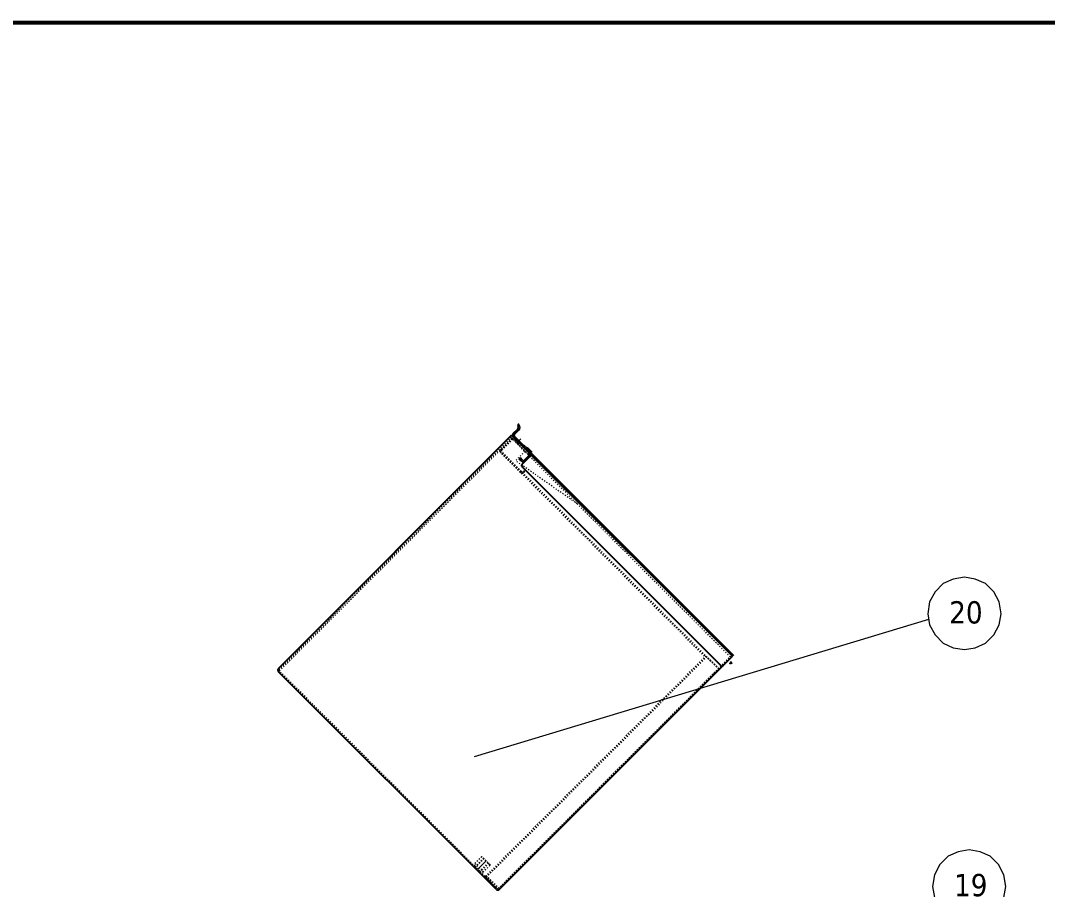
# Model space of a CAD drawing. Header units: millimetres. Extents: x 13152 to 36426, y -6229 to 13228.
# Drawn here: x 31084 to 32816, y 11568 to 13034 of the extents above; entities that cross this region are included whole.
import ezdxf

# ---------------------------------------------------------------- set-up
doc = ezdxf.new("R2010")
doc.units = ezdxf.units.MM
doc.header["$LTSCALE"] = 4
doc.linetypes.add('ACAD_ISO03W100', pattern=[1.18, 0.47, -0.71])
doc.linetypes.add('ACAD_ISO10W100', pattern=[18, 12, -3, 0, -3])
doc.layers.add('1', color=12, linetype='Continuous')
doc.layers.add('标注、文本', color=3, linetype='Continuous', lineweight=25)
doc.layers.add('铁心', color=3, linetype='Continuous', lineweight=0)
doc.styles.add('Tahoma$001', font='tahoma.ttf', dxfattribs={"height": 2.159784})

msp = doc.modelspace()

# ---------------------------------------------------------------- linework, layer by layer
at = {"layer": '1', "color": 0, "lineweight": 40, "const_width": 6.91}
msp.add_lwpolyline([(28650.99, 7583.67), (36228.84, 7583.67), (36228.84, 13030.25), (28650.99, 13030.25), (28650.99, 7583.67)], dxfattribs=at)
at = {"layer": '标注、文本'}
for p, q in [((31923, 12351.97), (31923, 12351.97)), ((31914.93, 12336.83), (31922.35, 12344.25)), ((31923.77, 12342.84), (31916.34, 12335.41)), ((31518.95, 11940.85), (31912.1, 12334)), ((32284.74, 11961.35), (31912.1, 12334)), ((31930.48, 12315.61), (31914.93, 12331.17)), ((31916.34, 12332.58), (31931.9, 12317.03)), ((31942.5, 12300.76), (31933.31, 12291.57)), ((31942.5, 12303.59), (31937.56, 12308.54)), ((31946.75, 12305.01), (31938.97, 12312.78)), ((31943.92, 12305.01), (31938.97, 12309.96)), ((31941.09, 12305.01), (32283.33, 11962.77)), ((31942.5, 12303.59), (32284.74, 11961.35)), ((31943.92, 12305.01), (32286.16, 11962.77)), ((31926.24, 12295.81), (31924.83, 12294.4)), ((31929.07, 12290.16), (31924.83, 12294.4)), ((31930.48, 12291.57), (31926.24, 12295.81)), ((31943.92, 12299.35), (31929.07, 12284.5)), ((31929.07, 12281.67), (32265.65, 11945.09)), ((31891.59, 11568.2), (32284.74, 11961.35)), ((31528.14, 11947.21), (31526.73, 11948.62)), ((31885.94, 11568.2), (31518.95, 11935.19)), ((31875.68, 11608.86), (31875.68, 11609.57)), ((31895.84, 11572.44), (31894.42, 11573.86))]:
    msp.add_line(p, q, dxfattribs=at)
at = {"layer": '标注、文本', "color": 2, "linetype": 'ACAD_ISO03W100', "lineweight": 18}
for p, q in [((31520.01, 11939.07), (31913.51, 12332.58)), ((31520.01, 11939.07), (31910.33, 12329.4)), ((31520.36, 11936.6), (31911.74, 12327.98)), ((31913.16, 12327.98), (31891.94, 12306.77)), ((31912.45, 12328.69), (31894.06, 12310.31)), ((31913.86, 12327.28), (31895.48, 12308.89)), ((31913.86, 12327.28), (31912.45, 12328.69)), ((32280.85, 11960.29), (31913.16, 12327.98)), ((31940.03, 12302.53), (31914.57, 12327.98)), ((31915.98, 12329.4), (31941.44, 12303.94)), ((31919.52, 12325.86), (31918.11, 12324.45)), ((31921.29, 12327.63), (31919.88, 12326.22)), ((31925.18, 12320.21), (31923.76, 12318.79)), ((31926.95, 12321.98), (31925.53, 12320.56)), ((31891.94, 12306.77), (32238.43, 11960.29)), ((31893.36, 12308.18), (32261.05, 11940.49)), ((31927.3, 12271.41), (31894.06, 12304.65)), ((31928.71, 12272.83), (31895.48, 12306.06)), ((31934.37, 12306.77), (31918.81, 12291.21)), ((31941.44, 12303.94), (31940.03, 12302.53)), ((32022.76, 12218.38), (31918.81, 12291.21)), ((31931.54, 12272.83), (31934.37, 12275.66)), ((31932.96, 12271.41), (31935.78, 12274.24)), ((31935.78, 12274.24), (31934.37, 12275.66)), ((32239.84, 11961.7), (31867.9, 11589.76)), ((32241.25, 11960.29), (31869.32, 11588.35)), ((31890.18, 11569.61), (32283.33, 11962.77)), ((32238.43, 11960.29), (32239.84, 11961.7)), ((32261.05, 11940.49), (32239.84, 11961.7)), ((32239.84, 11961.7), (32261.05, 11940.49)), ((32261.05, 11940.49), (32280.85, 11960.29)), ((31520.01, 11937.66), (31520.71, 11936.95)), ((31887.35, 11569.61), (31520.36, 11936.6)), ((32261.05, 11940.49), (31890.18, 11569.61)), ((32254, 11930.9), (32251.88, 11932.22)), ((31861.54, 11623), (31849.87, 11611.33)), ((31849.87, 11607.09), (31849.87, 11611.33)), ((31849.87, 11611.33), (31864.02, 11597.19)), ((31849.87, 11607.09), (31859.77, 11597.19)), ((31864.72, 11620.53), (31850.58, 11606.38)), ((31865.43, 11619.82), (31851.29, 11605.68)), ((31872.5, 11612.75), (31858.36, 11598.61)), ((31873.21, 11612.04), (31859.07, 11597.9)), ((31862.25, 11623), (31861.54, 11623)), ((31875.68, 11608.86), (31861.54, 11623)), ((31875.68, 11609.57), (31862.25, 11623)), ((31864.02, 11597.19), (31875.68, 11608.86)), ((31864.02, 11597.19), (31859.77, 11597.19)), ((31867.9, 11589.76), (31888.63, 11569.03)), ((31869.32, 11591.18), (31890.53, 11569.97))]:
    msp.add_line(p, q, dxfattribs=at)
at = {"layer": '标注、文本', "color": 1, "linetype": 'ACAD_ISO10W100', "lineweight": 18}
for p, q in [((31923.95, 12324.64), (31920.25, 12320.94)), ((31927.58, 12328.27), (31920.66, 12321.34)), ((31868.97, 11616.28), (31854.82, 11602.14))]:
    msp.add_line(p, q, dxfattribs=at)
at = {"layer": '标注、文本'}
for centre, radius, start, end in [((31923.71, 12351.26), 1, 135, 215.40593), ((31923.71, 12351.26), 1, 35.40593, 135), ((31918.82, 12347.79), 7, 315, 35.40593), ((31917.76, 12334), 4, 135, 225), ((31917.76, 12334), 2, 135, 225), ((31918.82, 12347.79), 5, 315, 35.40593), ((31933.31, 12318.44), 2, 225, 315), ((31933.31, 12318.44), 4, 225, 315), ((31940.38, 12311.37), 4, 135, 225), ((31940.38, 12311.37), 2, 135, 225), ((31941.09, 12302.18), 2, 315, 45), ((31941.09, 12302.18), 4, 315, 45), ((31930.48, 12283.09), 2, 135, 225), ((31931.9, 12292.99), 4, 225, 315), ((31931.9, 12292.99), 2, 225, 315), ((31521.78, 11938.02), 4, 135, 225), ((32267.07, 11946.5), 2, 225, 315), ((32281.69, 11953.1), 3.5, 238, 315), ((32281.69, 11953.1), 1, 238, 315), ((31888.76, 11571.03), 4, 225, 315)]:
    msp.add_arc(centre, radius, start, end, dxfattribs=at)
at = {"layer": '标注、文本', "color": 2, "linetype": 'ACAD_ISO03W100', "lineweight": 18}
for centre, radius, start, end in [((31913.16, 12326.57), 4, 45, 135), ((31913.16, 12326.57), 2, 45, 135), ((31896.89, 12307.48), 4, 135, 225), ((31896.89, 12307.48), 2, 135, 225), ((31930.13, 12274.24), 4, 225, 315), ((31930.13, 12274.24), 2, 225, 315), ((31520.71, 11938.37), 1, 135, 225), ((31521.78, 11938.02), 2, 135, 225), ((31888.76, 11571.03), 2, 225, 315)]:
    msp.add_arc(centre, radius, start, end, dxfattribs=at)
at = {"layer": '铁心', "lineweight": 13}
for points in [[(32737.63, 12032.99), (32734.32, 12052.87), (32725.28, 12070.04), (32711.43, 12083.89), (32694.26, 12091.42), (32675.89, 12094.74), (32657.21, 12091.42), (32640.35, 12083.89), (32626.49, 12070.04), (32617.16, 12052.87), (32614.14, 12032.99), (32617.16, 12014.32), (32626.49, 11997.45), (32640.35, 11983.6), (32657.21, 11975.77), (32675.89, 11972.76), (32694.26, 11975.77), (32711.43, 11983.6), (32725.28, 11997.45), (32734.32, 12014.32)], [(32745.81, 11572.88), (32742.5, 11592.76), (32733.46, 11609.93), (32719.61, 11623.79), (32702.44, 11631.31), (32684.07, 11634.63), (32665.4, 11631.31), (32648.53, 11623.79), (32634.67, 11609.93), (32625.34, 11592.76), (32622.33, 11572.88), (32625.34, 11554.21), (32634.67, 11537.34), (32648.53, 11523.49), (32665.4, 11515.66), (32684.07, 11512.65), (32702.44, 11515.66), (32719.61, 11523.49), (32733.46, 11537.34), (32742.5, 11554.21)]]:
    msp.add_lwpolyline(points, close=True, dxfattribs=at)
msp.add_lwpolyline([(31849.61, 11792.44), (32615.65, 12023.66), (32615.65, 12023.66)], dxfattribs=at)

# ---------------------------------------------------------------- texts
at = {"layer": '铁心', "lineweight": 13, "style": 'Tahoma$001'}
for s, p in [('20', (32650.21, 12016.57)), ('19', (32658.39, 11556.46))]:
    msp.add_text(s, height=37.589, dxfattribs=at).set_placement(p)

doc.saveas('drawing.dxf')
